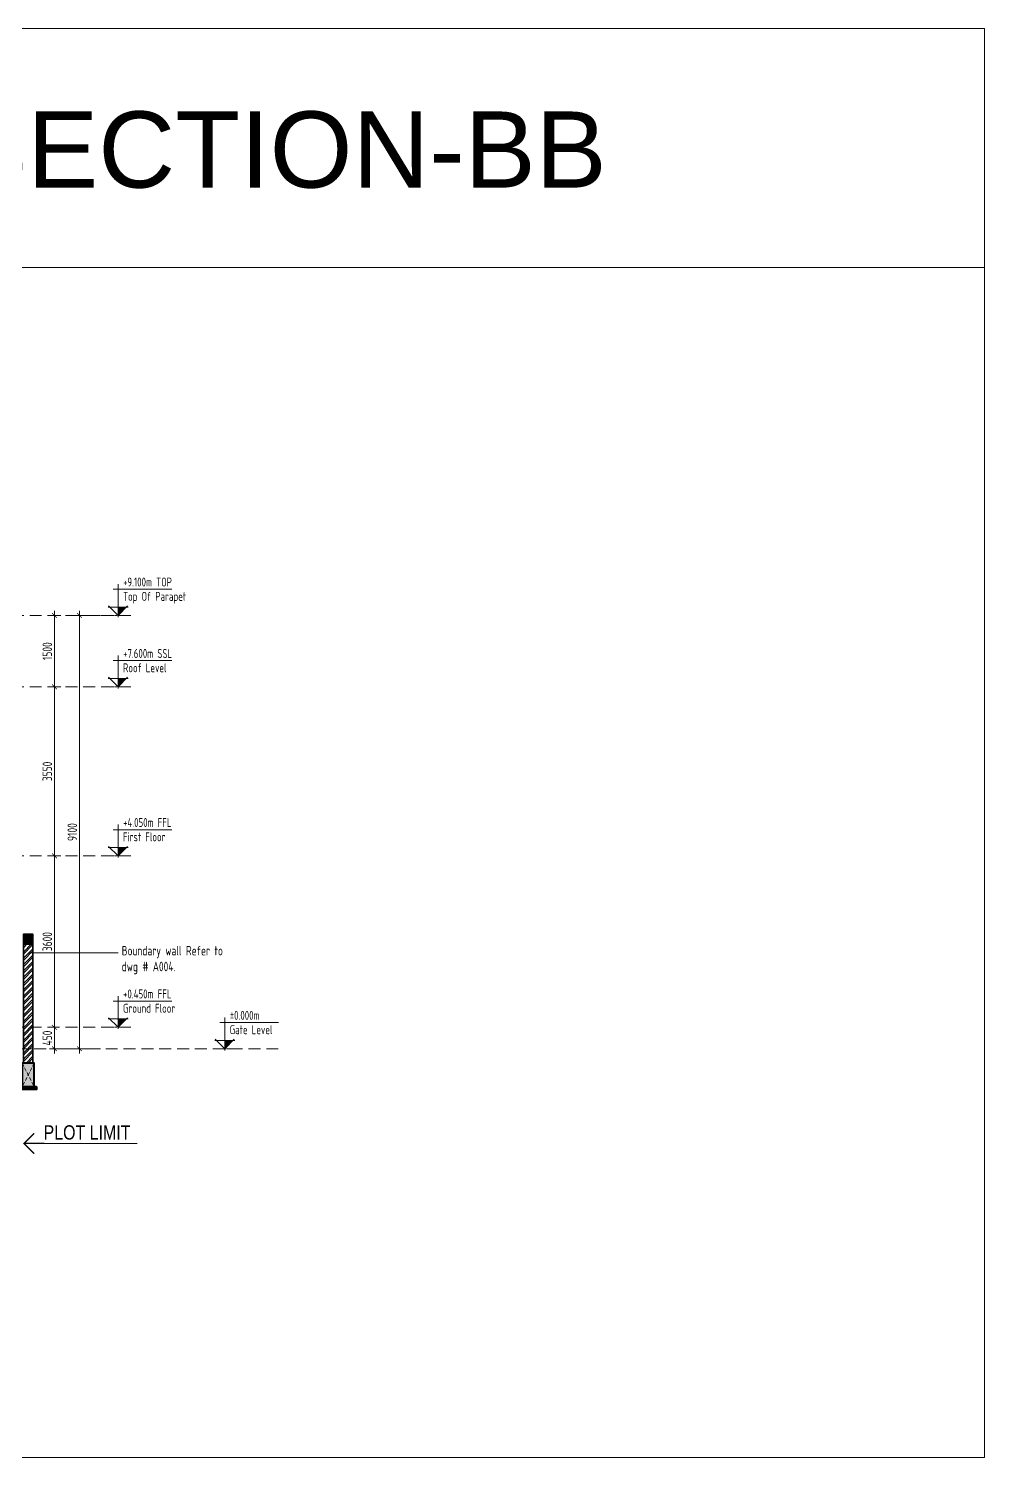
# Model space of a CAD drawing. Header units: millimetres. Extents: x -6181 to 191287, y -8583 to 23546.
# Drawn here: x 100311 to 120388, y -8583 to 21425 of the extents above; entities that cross this region are included whole.
import ezdxf

# ---------------------------------------------------------------- set-up
doc = ezdxf.new("R2010")
doc.units = ezdxf.units.MM
doc.header["$MEASUREMENT"] = 0
for name, pattern in [('1735-DT-5BR-SEC_BB$0$DASHED', [0.75, 0.5, -0.25]), ('1735-DT-5BR-SEC_BB$0$HIDDEN', [0.375, 0.25, -0.125]), ('ACAD_ISO02W100', [15, 12, -3]), ('DASHED', [0.75, 0.5, -0.25])]:
    doc.linetypes.add(name, pattern=pattern)
for name, color, linetype, lineweight, plot in [('00--ORIGIN', 6, 'Continuous', 0, False), ('00--ORIGIN POINT', 200, 'Continuous', 20, False), ('1735-DT-5BR-SEC_BB$0$00--ORIGIN', 6, 'Continuous', 0, False)]:
    doc.layers.add(name, color=color, linetype=linetype, lineweight=lineweight, plot=plot)
for name, color, linetype, lineweight in [('05--LEADER', 11, 'Continuous', 20), ('05--TEXT-2', 2, 'Continuous', 25), ('07--DIM-2', 2, 'Continuous', 25), ('1735-DT-5BR-SEC_BB$0$04--HATCH-0', 8, 'Continuous', 5), ('1735-DT-5BR-SEC_BB$0$04--HATCH-1', 251, 'Continuous', 13), ('1735-DT-5BR-SEC_BB$0$06--LINE-2', 2, 'Continuous', 25), ('1735-DT-5BR-SEC_BB$0$A-ELSC-STRC', 51, 'Continuous', 50), ('1735-DT-5BR-SEC_BB$0$E--CONCRETE-4', 4, 'Continuous', 40), ('1735-DT-5BR-SEC_BB$0$E--CONCRETE-Beams', 1, '1735-DT-5BR-SEC_BB$0$HIDDEN', 0), ('1735-DT-5BR-SEC_BB$0$E--CONCRETE-SHADE', 253, 'Continuous', 25), ('1735-DT-5BR-SEC_BB$0$F--BLOCKWALL-3', 3, 'Continuous', 35), ('1735-DT-5BR-SEC_BB$0$F--BLOCKWALL-HATCH', 8, 'Continuous', 13), ('1735-DT-5BR-SEC_BB$0$J--WATERPROOFING-HID', 9, '1735-DT-5BR-SEC_BB$0$HIDDEN', 18), ('1735-DT-5BR-SEC_BB$0$W--ELV-1', 250, '1735-DT-5BR-SEC_BB$0$DASHED', 9), ('W--ELEV-2', 7, 'Continuous', 20), ('W--ELV-1', 250, 'DASHED', 9)]:
    doc.layers.add(name, color=color, linetype=linetype, lineweight=lineweight)
doc.styles.add('1735-DT-5BR-SEC_BB$0$SDC-TEXT', font='arial.ttf')
doc.styles.add('Ariel', font='arial.ttf', dxfattribs={"width": 0.8})
doc.styles.add('ISO', font='isocp2.shx', dxfattribs={"width": 0.8})
doc.styles.add('SDC-TEXT', font='arial.ttf')
doc.dimstyles.new('1-100_AR', dxfattribs={"dimtxt": 200, "dimasz": 100, "dimexe": 100, "dimexo": 100, "dimgap": 0, "dimtad": 0, "dimdec": 0, "dimzin": 12, "dimdsep": 46, "dimtxsty": 'ISO', "dimblk": 'ARCHTICK', "dimcen": 100, "dimdle": 100, "dimclrd": 8, "dimclre": 9, "dimclrt": 2, "dimadec": 0, "dimazin": 0, "dimtfac": 1, "dimtdec": 0, "dimtmove": 0, "dimatfit": 2, "dimldrblk": 'ARCHTICK', "dimfxl": 1, "dimtvp": 0.75, "dimtolj": 1, "dimtzin": 12, "dimlwd": 9, "dimlwe": 9, "dimarcsym": 0})

# ---------------------------------------------------------------- blocks, each defined once
blk = doc.blocks.new('*U5')
at = {"color": 2}
for p, q in [((0, 875), (0, -46)), ((1503, 734), (-141, 734)), ((-280, 234), (280, 234)), ((0, 0), (-267, 267)), ((267, 267), (0, 0))]:
    blk.add_line(p, q, dxfattribs=at)
blk.add_solid([(0, 234), (234, 234), (0, 0), (234, 234)], dxfattribs=at)
at = {"layer": '00--ORIGIN POINT', "linetype": 'ACAD_ISO02W100', "ltscale": 5}
blk.add_line((270, 0), (-270, 0), dxfattribs=at)
at = {"style": 'ISO', "width": 0.8}
for tag, p in [('LEVEL', (225, 782)), ('FLOOR', (225, 406))]:
    blk.add_attdef(tag, p, '', height=250, dxfattribs=at)
blk = doc.blocks.new('_ArchTick')
at = {"color": 0, "const_width": 0.15}
blk.add_lwpolyline([(-0.5, -0.5), (0.5, 0.5)], dxfattribs=at)
blk = doc.blocks.new('*D6')
at = {"layer": '07--DIM-2', "color": 9, "lineweight": 9, "transparency": 16777216}
for p, q in [((101821, 9100), (101279, 9100)), ((101821, 0), (101279, 0))]:
    blk.add_line(p, q, dxfattribs=at)
at = {"layer": '07--DIM-2', "color": 8, "lineweight": 9, "transparency": 16777216}
blk.add_line((101379, -100), (101379, 9200), dxfattribs=at)
at = {"layer": 'Defpoints', "color": 0, "transparency": 16777216}
for p in [(101379, 9100), (101921, 9100), (101921, 0)]:
    blk.add_point(p, dxfattribs=at)
at = {"layer": '07--DIM-2', "color": 8, "lineweight": 9, "transparency": 16777216, "xscale": 100, "yscale": 100, "zscale": 100}
for p, rotation in [((101379, 9100), 90), ((101379, 0), 270)]:
    blk.add_blockref('_ArchTick', p, dxfattribs=dict(at, rotation=rotation))
at = {"layer": '07--DIM-2', "color": 2, "transparency": 16777216, "insert": (101229, 4550), "char_height": 200, "attachment_point": 5, "rotation": 90, "style": 'ISO'}
blk.add_mtext('\\A1;9100', dxfattribs=at)
blk = doc.blocks.new('*D7')
at = {"layer": '07--DIM-2', "color": 8, "lineweight": 9, "transparency": 16777216}
blk.add_line((100854, -100), (100854, 550), dxfattribs=at)
at = {"layer": '07--DIM-2', "color": 9, "lineweight": 9, "transparency": 16777216}
blk.add_line((101179, 0), (100754, 0), dxfattribs=at)
at = {"layer": 'Defpoints', "color": 0, "transparency": 16777216}
for p in [(100854, 450), (100854, 450), (101279, 0)]:
    blk.add_point(p, dxfattribs=at)
at = {"layer": '07--DIM-2', "color": 8, "lineweight": 9, "transparency": 16777216, "xscale": 100, "yscale": 100, "zscale": 100}
for p, rotation in [((100854, 450), 90), ((100854, 0), 270)]:
    blk.add_blockref('_ArchTick', p, dxfattribs=dict(at, rotation=rotation))
at = {"layer": '07--DIM-2', "color": 2, "transparency": 16777216, "insert": (100704, 225), "char_height": 200, "attachment_point": 5, "rotation": 90, "style": 'ISO'}
blk.add_mtext('\\A1;450', dxfattribs=at)
blk = doc.blocks.new('*D8')
at = {"layer": '07--DIM-2', "color": 9, "lineweight": 9, "transparency": 16777216}
blk.add_line((100991, 4050), (100754, 4050), dxfattribs=at)
at = {"layer": '07--DIM-2', "color": 8, "lineweight": 9, "transparency": 16777216}
blk.add_line((100854, 350), (100854, 4150), dxfattribs=at)
at = {"layer": 'Defpoints', "color": 0, "transparency": 16777216}
for p in [(100854, 4050), (101091, 4050), (100854, 450)]:
    blk.add_point(p, dxfattribs=at)
at = {"layer": '07--DIM-2', "color": 8, "lineweight": 9, "transparency": 16777216, "xscale": 100, "yscale": 100, "zscale": 100}
for p, rotation in [((100854, 4050), 90), ((100854, 450), 270)]:
    blk.add_blockref('_ArchTick', p, dxfattribs=dict(at, rotation=rotation))
at = {"layer": '07--DIM-2', "color": 2, "transparency": 16777216, "insert": (100704, 2250), "char_height": 200, "attachment_point": 5, "rotation": 90, "style": 'ISO'}
blk.add_mtext('\\A1;3600', dxfattribs=at)
blk = doc.blocks.new('*D9')
at = {"layer": '07--DIM-2', "color": 9, "lineweight": 9, "transparency": 16777216}
for p, q in [((100991, 7600), (100754, 7600)), ((100991, 4050), (100754, 4050))]:
    blk.add_line(p, q, dxfattribs=at)
at = {"layer": '07--DIM-2', "color": 8, "lineweight": 9, "transparency": 16777216}
blk.add_line((100854, 3950), (100854, 7700), dxfattribs=at)
at = {"layer": 'Defpoints', "color": 0, "transparency": 16777216}
for p in [(100854, 7600), (101091, 7600), (101091, 4050)]:
    blk.add_point(p, dxfattribs=at)
at = {"layer": '07--DIM-2', "color": 8, "lineweight": 9, "transparency": 16777216, "xscale": 100, "yscale": 100, "zscale": 100}
for p, rotation in [((100854, 7600), 90), ((100854, 4050), 270)]:
    blk.add_blockref('_ArchTick', p, dxfattribs=dict(at, rotation=rotation))
at = {"layer": '07--DIM-2', "color": 2, "transparency": 16777216, "insert": (100704, 5825), "char_height": 200, "attachment_point": 5, "rotation": 90, "style": 'ISO'}
blk.add_mtext('\\A1;3550', dxfattribs=at)
blk = doc.blocks.new('*D10')
at = {"layer": '07--DIM-2', "color": 9, "lineweight": 9, "transparency": 16777216}
for p, q in [((100991, 9100), (100754, 9100)), ((100991, 7600), (100754, 7600))]:
    blk.add_line(p, q, dxfattribs=at)
at = {"layer": '07--DIM-2', "color": 8, "lineweight": 9, "transparency": 16777216}
blk.add_line((100854, 7500), (100854, 9200), dxfattribs=at)
at = {"layer": 'Defpoints', "color": 0, "transparency": 16777216}
for p in [(100854, 9100), (101091, 9100), (101091, 7600)]:
    blk.add_point(p, dxfattribs=at)
at = {"layer": '07--DIM-2', "color": 8, "lineweight": 9, "transparency": 16777216, "xscale": 100, "yscale": 100, "zscale": 100}
for p, rotation in [((100854, 9100), 90), ((100854, 7600), 270)]:
    blk.add_blockref('_ArchTick', p, dxfattribs=dict(at, rotation=rotation))
at = {"layer": '07--DIM-2', "color": 2, "transparency": 16777216, "insert": (100704, 8350), "char_height": 200, "attachment_point": 5, "rotation": 90, "style": 'ISO'}
blk.add_mtext('\\A1;1500', dxfattribs=at)
blk = doc.blocks.new('*U268')
at = {"ltscale": 300}
for p, q in [((0, 0), (250, -500)), ((250, 0), (0, -500))]:
    blk.add_line(p, q, dxfattribs=at)
blk.add_lwpolyline([(0, -500), (0, 0), (250, 0), (250, -500)], close=True, dxfattribs=at)
blk = doc.blocks.new('1735-DT-5BR-SEC_BB$0$B WALL')
at = {"layer": '1735-DT-5BR-SEC_BB$0$04--HATCH-0'}
h = blk.add_hatch(dxfattribs=at)
h.set_pattern_fill('AR-CONC', color=256, scale=0.3, style=0)
h.set_pattern_definition([(50, (-4301.423, 1376.474), (54.6554, -4.78173), [5.715, -62.865]), (355, (-4301.423, 1376.474), (-10.573, 57.31705), [4.572, -50.2922]), (100.4514, (-4296.87, 1376.075), (44.0824, 52.5353), [4.857, -53.4271]), (46.1842, (-4301.423, 1391.714), (81.3237, -12.6127), [8.5725, -94.2975]), (96.6356, (-4294.65, 1390.66), (71.2212, 74.2278), [7.2855, -80.1407]), (351.1842, (-4301.42, 1391.71), (71.2212, 74.2278), [6.858, -75.4379]), (21, (-4293.803, 1387.904), (45.4843, -30.67956), [5.715, -62.865]), (326, (-4293.803, 1387.904), (18.5406, 55.2564), [4.572, -50.292]), (71.4514, (-4290.013, 1385.347), (64.0249, 24.57683), [4.857, -53.427]), (37.5, (-4301.423, 1376.474), (0.92658, 25.36651), [0, -49.6824, 0, -51.054, 0, -50.4825]), (7.5, (-4301.423, 1376.474), (20.0459, 30.05417), [0, -29.1084, 0, -48.5394, 0, -19.2405]), (327.5, (-4318.416, 1376.474), (40.67718, -1.71862), [0, -19.05, 0, -59.436, 0, -78.867]), (317.5, (-4326.036, 1376.474), (44.43875, 7.62795), [0, -24.765, 0, -39.4716, 0, -56.007])])
h.paths.add_polyline_path([(275, -550), (275, -500), (-75, -500), (-75, -550)])
at = {"layer": '1735-DT-5BR-SEC_BB$0$E--CONCRETE-SHADE'}
h = blk.add_hatch(color=256, dxfattribs=at)
h.dxf.hatch_style = 1
h.paths.add_polyline_path([(0, 2500), (200, 2500), (200, 2700), (0, 2700)])
h = blk.add_hatch(color=256, dxfattribs=at)
h.dxf.hatch_style = 1
h.paths.add_polyline_path([(-25, -500), (225, -500), (225, 0), (-25, 0)])
at = {"layer": '1735-DT-5BR-SEC_BB$0$F--BLOCKWALL-HATCH'}
h = blk.add_hatch(dxfattribs=at)
h.set_pattern_fill('ANSI32', color=256, scale=250)
h.set_pattern_definition([(45, (-100003.61, 300), (-66.29126, 66.29126), []), (45, (-99959.42, 300), (-66.29126, 66.29126), [])])
h.paths.add_polyline_path([(0, 2500), (200, 2500), (200, 0), (0, 0)])
at = {"layer": '1735-DT-5BR-SEC_BB$0$04--HATCH-1'}
blk.add_line((0, 300), (200, 300), dxfattribs=at)
at = {"layer": '1735-DT-5BR-SEC_BB$0$A-ELSC-STRC'}
blk.add_lwpolyline([(-75, -550), (275, -550), (275, -500), (-75, -500)], close=True, dxfattribs=at)
at = {"layer": '1735-DT-5BR-SEC_BB$0$E--CONCRETE-4'}
for points in [[(0, 2500), (200, 2500), (200, 2700), (0, 2700)], [(-25, -500), (225, -500), (225, 0), (-25, 0)]]:
    blk.add_lwpolyline(points, close=True, dxfattribs=at)
at = {"layer": '1735-DT-5BR-SEC_BB$0$F--BLOCKWALL-3'}
blk.add_lwpolyline([(0, 2500), (200, 2500), (200, 0), (0, 0)], close=True, dxfattribs=at)
at = {"layer": '1735-DT-5BR-SEC_BB$0$J--WATERPROOFING-HID', "ltscale": 200, "const_width": 5}
blk.add_lwpolyline([(-35, 0), (-35, -490), (-85, -490), (-85, -560), (285, -560), (285, -490), (235, -490), (235, 0)], dxfattribs=at)
at = {"layer": '1735-DT-5BR-SEC_BB$0$E--CONCRETE-Beams'}
blk.add_blockref('*U268', (-25, 0), dxfattribs=at)
blk = doc.blocks.new('1735-DT-5BR-SEC_BB')
at = {"layer": '1735-DT-5BR-SEC_BB$0$00--ORIGIN', "color": 6}
for points in [[(64718, 21425), (120388, 21425), (120388, 16408), (64718, 16408)], [(64718, 16408), (120388, 16408), (120388, -8583), (64718, -8583)]]:
    blk.add_lwpolyline(points, close=True, dxfattribs=at)
at = {"layer": '1735-DT-5BR-SEC_BB$0$W--ELV-1', "ltscale": 500}
for points in [[(102461, 9100), (92276, 9100)], [(102461, 7600), (81258, 7600)], [(102461, 4050), (81258, 4050)], [(102461, 450), (81258, 450)], [(105557, 0), (81258, 0)]]:
    blk.add_lwpolyline(points, dxfattribs=at)
at = {"layer": '1735-DT-5BR-SEC_BB$0$06--LINE-2'}
blk.add_blockref('1735-DT-5BR-SEC_BB$0$B WALL', (100204, -300), dxfattribs=at)
at = {"layer": '1735-DT-5BR-SEC_BB$0$00--ORIGIN', "color": 6, "insert": (112454, 19685), "char_height": 1600, "width": 28774.3, "attachment_point": 3, "style": '1735-DT-5BR-SEC_BB$0$SDC-TEXT'}
blk.add_mtext('SECTION-BB', dxfattribs=at)
blk = doc.blocks.new('Leader Aero')
at = {"ltscale": 0.03}
blk.add_line((-1.41, 0), (0, 0), dxfattribs=at)
at = {"ltscale": 0.03, "const_width": 0.1}
blk.add_lwpolyline([(-0.71, 0.71), (0, 0), (-0.71, -0.71)], dxfattribs=at)

msp = doc.modelspace()

# ---------------------------------------------------------------- block references
msp.add_blockref('1735-DT-5BR-SEC_BB', (0, 0))

# ---------------------------------------------------------------- next in the draw order: linework, layer by layer
at = {"layer": 'W--ELV-1', "ltscale": 500}
for points in [[(102460.7, 9100), (81257.5, 9100)], [(102460.7, 7600), (81257.5, 7600)], [(102460.7, 4050), (81257.5, 4050)], [(102460.7, 450), (81257.5, 450)], [(105557, 0), (81257.5, 0)]]:
    msp.add_lwpolyline(points, dxfattribs=at)

# ---------------------------------------------------------------- next in the draw order: block references
at = {"layer": 'W--ELEV-2'}
ref = msp.add_blockref('*U5', (102190.7, 9100), dxfattribs=dict(at, xscale=0.75, yscale=0.75, zscale=0.75))
ref.add_attrib('LEVEL', '+9.100m TOP', (102295.2, 9707.6, -698143.2), dxfattribs={"layer": '0', "height": 187.5, "style": 'ISO', "width": 0.8})
ref.add_attrib('FLOOR', 'Top Of Parapet', (102295.2, 9406, -698143.2), dxfattribs={"layer": '0', "height": 187.5, "style": 'ISO', "width": 0.8})
ref = msp.add_blockref('*U5', (102190.7, 7600), dxfattribs=dict(at, xscale=0.75, yscale=0.75, zscale=0.75))
ref.add_attrib('LEVEL', '+7.600m SSL', (102295.2, 8207.6, -698143.2), dxfattribs={"layer": '0', "height": 187.5, "style": 'ISO', "width": 0.8})
ref.add_attrib('FLOOR', 'Roof Level', (102295.2, 7906, -698143.2), dxfattribs={"layer": '0', "height": 187.5, "style": 'ISO', "width": 0.8})
ref = msp.add_blockref('*U5', (102190.7, 4050), dxfattribs=dict(at, xscale=0.75, yscale=0.75, zscale=0.75))
ref.add_attrib('LEVEL', '+4.050m FFL', (102295.2, 4657.6, -698143.2), dxfattribs={"layer": '0', "height": 187.5, "style": 'ISO', "width": 0.8})
ref.add_attrib('FLOOR', 'First Floor', (102295.2, 4356, -698143.2), dxfattribs={"layer": '0', "height": 187.5, "style": 'ISO', "width": 0.8})
ref = msp.add_blockref('*U5', (102190.7, 450), dxfattribs=dict(at, xscale=0.75, yscale=0.75, zscale=0.75))
ref.add_attrib('LEVEL', '+0.450m FFL', (102295.2, 1057.6, -698143.2), dxfattribs={"layer": '0', "height": 187.5, "style": 'ISO', "width": 0.8})
ref.add_attrib('FLOOR', 'Ground Floor', (102295.2, 756, -698143.2), dxfattribs={"layer": '0', "height": 187.5, "style": 'ISO', "width": 0.8})
ref = msp.add_blockref('*U5', (104431.4, 0), dxfattribs=dict(at, xscale=0.75, yscale=0.75, zscale=0.75))
ref.add_attrib('LEVEL', '%%p0.000m', (104535.9, 607.6, -698143.2), dxfattribs={"layer": '0', "height": 187.5, "style": 'ISO', "width": 0.8})
ref.add_attrib('FLOOR', 'Gate Level', (104535.9, 306, -698143.2), dxfattribs={"layer": '0', "height": 187.5, "style": 'ISO', "width": 0.8})

# ---------------------------------------------------------------- next in the draw order: texts
at = {"layer": '00--ORIGIN', "color": 6, "insert": (112453.8, 19684.7), "char_height": 1600, "width": 28774.304, "attachment_point": 3, "style": 'SDC-TEXT'}
msp.add_mtext('SECTION-BB', dxfattribs=at)
at = {"layer": '05--TEXT-2', "style": 'Ariel', "width": 0.8}
msp.add_text('PLOT LIMIT', height=300, dxfattribs=at).set_placement((100626.2, -1907.3))
at = {"layer": '05--TEXT-2', "insert": (102267.8, 2159.8), "char_height": 200, "attachment_point": 1, "style": 'ISO'}
msp.add_mtext_dynamic_manual_height_columns('Boundary wall Refer to \\Pdwg # A004.', width=6628.391, gutter_width=0, heights=[1396], dxfattribs=at)

# ---------------------------------------------------------------- next in the draw order: dimensions: what is measured, and where the dimension line sits
at = {"layer": '07--DIM-2'}
for base, p1, p2, picture, middle in [((100854.1, 9100), (101091.3, 7600), (101091.3, 9100), '*D10', (100704.1, 8350)), ((100854.1, 7600), (101091.3, 4050), (101091.3, 7600), '*D9', (100704.1, 5825)), ((100854.1, 4050), (100854.1, 450), (101091.3, 4050), '*D8', (100704.1, 2250)), ((100854.1, 450), (101279.2, 0), (100854.1, 450), '*D7', (100704.1, 225))]:
    dim = msp.add_linear_dim(base=base, p1=p1, p2=p2, angle=90, dimstyle='1-100_AR', override={"dimtmove": 1}, dxfattribs=at)
    dim.commit()
    dim.dimension.update_dxf_attribs({"geometry": picture, "text_midpoint": middle})
dim = msp.add_linear_dim(base=(101379.2, 9100), p1=(101920.8, 0), p2=(101920.8, 9100), angle=90, dimstyle='1-100_AR', dxfattribs=at)
dim.commit()
dim.dimension.update_dxf_attribs({"geometry": '*D6', "text_midpoint": (101229.2, 4550)})

# ---------------------------------------------------------------- next in the draw order: leaders
at = {"layer": '05--LEADER'}
msp.add_leader([(100319.1, 2011.1), (102189.9, 2011.1)], dimstyle='1-100_AR', dxfattribs=at)
at = {"layer": '05--TEXT-2'}
msp.add_leader([(100216.1, -1988.7), (102592.6, -1988.7)], dimstyle='1-100_AR', override={"dimasz": 300, "dimgap": 0, "dimtad": 0, "dimldrblk": 'Leader Aero'}, dxfattribs=at)

doc.saveas('drawing.dxf')
